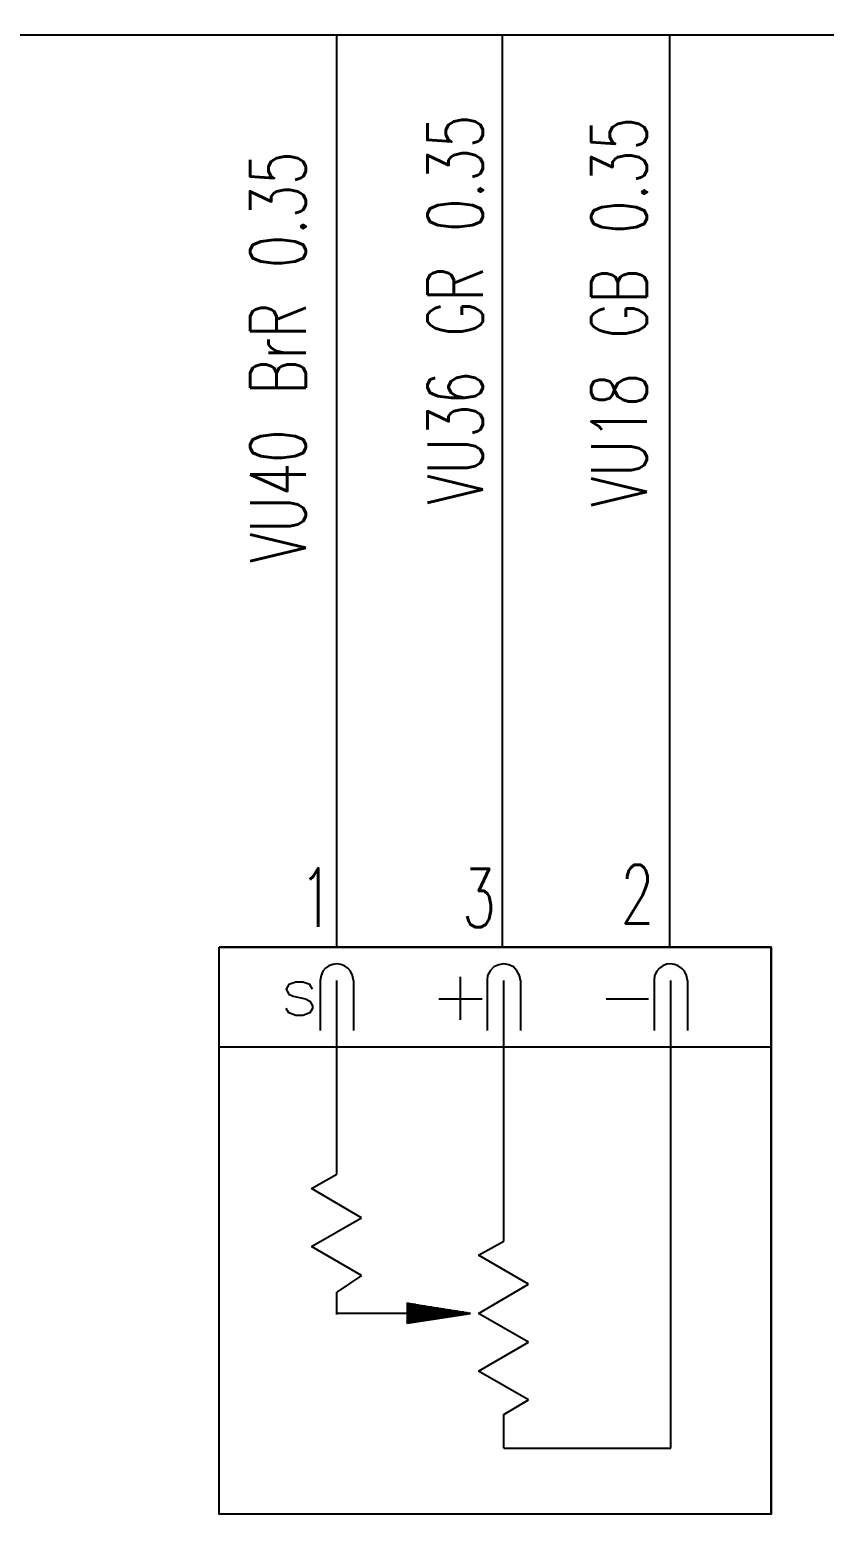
# Model space of a CAD drawing. Header units: millimetres. Extents: x 944 to 3046, y -306 to 288.
# Drawn here: x 2195.7 to 2224.2, y 50.7 to 104.1 of the extents above; entities that cross this region are included whole.
import ezdxf

# ---------------------------------------------------------------- set-up
doc = ezdxf.new("R2010")
doc.units = ezdxf.units.MM
doc.linetypes.add('DASHED', pattern=[19.05, 12.7, -6.35])
for name, color, linetype in [('3DASHED', 3, 'DASHED'), ('文字层', 7, 'Continuous'), ('电器件', 4, 'Continuous')]:
    doc.layers.add(name, color=color, linetype=linetype)
doc.styles.add('HZ', font='txt.shx', dxfattribs={"width": 0.7, "height": 2})
doc.styles.add('HZ-3.0', font='txt.shx', dxfattribs={"width": 0.7, "height": 3.5, "bigfont": 'hztxt.shx'})

msp = doc.modelspace()

# ---------------------------------------------------------------- linework, layer by layer
for p, q in [((2206.704, 71.143), (2206.704, 103.948)), ((2212.66, 71.143), (2212.66, 103.948)), ((2218.676, 71.143), (2218.676, 103.948))]:
    msp.add_line(p, q)
msp.add_lwpolyline([(2015.998, 151.032), (2312.929, 151.032), (2312.929, 103.948), (2015.998, 103.948)], close=True)
at = {"layer": '电器件', "color": 140, "lineweight": -3}
for points in [[(2222.32, 71.143), (2202.473, 71.143)], [(2222.32, 50.741), (2222.32, 71.143)], [(2207.305, 69.942), (2207.268, 70.124), (2207.268, 70.124), (2207.204, 70.272), (2207.108, 70.388), (2206.987, 70.47), (2206.849, 70.519), (2206.704, 70.536), (2206.559, 70.519), (2206.421, 70.47), (2206.3, 70.388), (2206.204, 70.272), (2206.14, 70.124), (2206.14, 70.124), (2206.103, 69.942)], [(2213.311, 69.942), (2213.274, 70.124), (2213.274, 70.124), (2213.183, 70.288), (2213.183, 70.288), (2213.056, 70.433), (2213.056, 70.433), (2212.892, 70.506), (2212.892, 70.506), (2212.71, 70.542), (2212.71, 70.542), (2212.528, 70.506), (2212.528, 70.506), (2212.346, 70.433), (2212.346, 70.433), (2212.219, 70.288), (2212.219, 70.288), (2212.128, 70.124), (2212.128, 70.124), (2212.109, 69.942)], [(2219.317, 69.942), (2219.28, 70.124), (2219.28, 70.124), (2219.206, 70.274), (2219.105, 70.39), (2218.984, 70.474), (2218.849, 70.523), (2218.707, 70.54), (2218.565, 70.524), (2218.43, 70.474), (2218.309, 70.39), (2218.208, 70.274), (2218.134, 70.124), (2218.134, 70.124), (2218.115, 69.942)], [(2211.145, 70.069), (2211.145, 68.522)], [(2205.83, 69.632), (2205.739, 69.796), (2205.739, 69.796), (2205.485, 69.887), (2205.485, 69.887), (2205.23, 69.887), (2205.23, 69.887), (2204.975, 69.796), (2204.975, 69.796), (2204.884, 69.632), (2204.884, 69.632), (2204.975, 69.45), (2204.975, 69.45), (2205.139, 69.378), (2205.139, 69.378), (2205.576, 69.287), (2205.576, 69.287), (2205.739, 69.196), (2205.739, 69.196), (2205.83, 69.032), (2205.83, 69.032), (2205.83, 68.941), (2205.83, 68.941), (2205.739, 68.777), (2205.739, 68.777), (2205.485, 68.686), (2205.485, 68.686), (2205.23, 68.686), (2205.23, 68.686), (2204.975, 68.777), (2204.975, 68.777), (2204.884, 68.941)], [(2206.103, 69.942), (2206.103, 68.14)], [(2206.704, 62.971), (2206.704, 69.942)], [(2207.305, 69.942), (2207.305, 68.14)], [(2212.109, 69.942), (2212.109, 68.14)], [(2212.71, 60.569), (2212.71, 69.942)], [(2213.311, 69.942), (2213.311, 68.14)], [(2218.115, 69.942), (2218.115, 68.14)], [(2218.716, 53.125), (2218.716, 69.942)], [(2219.317, 69.942), (2219.317, 68.14)], [(2210.38, 69.287), (2211.927, 69.287)], [(2216.386, 69.287), (2217.915, 69.287)], [(2222.32, 67.539), (2202.473, 67.539)], [(2205.794, 62.462), (2206.704, 62.971)], [(2207.596, 61.406), (2205.794, 62.462)], [(2205.794, 60.369), (2207.596, 61.406)], [(2207.596, 59.331), (2205.794, 60.369)], [(2211.8, 60.059), (2212.71, 60.569)], [(2213.602, 59.022), (2211.8, 60.059)], [(2207.596, 59.331), (2206.704, 58.731)], [(2211.8, 57.966), (2213.602, 59.022)], [(2206.704, 57.93), (2206.704, 58.731)], [(2209.234, 58.33), (2209.234, 58.348)], [(2209.234, 58.33), (2209.234, 58.348)], [(2209.288, 58.33), (2209.234, 58.257)], [(2209.288, 58.33), (2209.234, 58.276)], [(2209.834, 57.711), (2209.234, 58.33)], [(2209.234, 58.33), (2211.509, 57.966)], [(2209.252, 58.33), (2209.234, 58.312)], [(2209.252, 58.33), (2209.234, 58.312)], [(2209.853, 57.711), (2209.234, 58.33)], [(2209.27, 58.33), (2209.234, 58.276)], [(2209.27, 58.33), (2209.234, 58.294)], [(2209.307, 58.33), (2209.234, 58.239)], [(2209.252, 58.33), (2209.234, 58.294)], [(2209.288, 58.33), (2209.234, 58.257)], [(2209.234, 58.33), (2209.234, 57.62)], [(2209.853, 57.711), (2209.234, 58.33)], [(2209.361, 58.312), (2209.234, 58.185)], [(2209.398, 58.312), (2209.234, 58.13)], [(2209.325, 58.312), (2209.234, 58.221)], [(2209.361, 58.312), (2209.234, 58.185)], [(2209.398, 58.312), (2209.234, 58.148)], [(2209.343, 58.312), (2209.234, 58.203)], [(2209.379, 58.312), (2209.234, 58.148)], [(2209.379, 58.312), (2209.234, 58.166)], [(2209.343, 58.312), (2209.234, 58.203)], [(2209.416, 58.312), (2209.234, 58.112)], [(2209.834, 57.711), (2209.234, 58.312)], [(2209.325, 58.312), (2209.234, 58.203)], [(2209.398, 58.312), (2209.234, 58.13)], [(2209.361, 58.312), (2209.234, 58.166)], [(2209.307, 58.312), (2209.234, 58.239)], [(2209.325, 58.312), (2209.234, 58.221)], [(2209.834, 57.711), (2209.234, 58.312)], [(2209.434, 58.294), (2209.234, 58.094)], [(2209.507, 58.294), (2209.234, 58.003)], [(2209.47, 58.294), (2209.234, 58.057)], [(2209.47, 58.294), (2209.234, 58.057)], [(2209.434, 58.294), (2209.234, 58.094)], [(2209.507, 58.294), (2209.234, 58.021)], [(2209.816, 57.711), (2209.234, 58.294)], [(2209.416, 58.294), (2209.234, 58.112)], [(2209.489, 58.294), (2209.234, 58.021)], [(2209.816, 57.711), (2209.234, 58.294)], [(2209.452, 58.294), (2209.234, 58.075)], [(2209.489, 58.294), (2209.234, 58.039)], [(2209.525, 58.294), (2209.234, 57.984)], [(2209.434, 58.294), (2209.234, 58.094)], [(2209.507, 58.294), (2209.234, 58.003)], [(2209.452, 58.294), (2209.234, 58.075)], [(2209.525, 58.294), (2209.234, 57.984)], [(2209.47, 58.294), (2209.234, 58.039)], [(2209.543, 58.276), (2209.234, 57.966)], [(2209.616, 58.276), (2209.234, 57.875)], [(2209.58, 58.276), (2209.234, 57.93)], [(2209.798, 57.711), (2209.234, 58.276)], [(2209.58, 58.276), (2209.234, 57.912)], [(2209.58, 58.276), (2209.234, 57.93)], [(2209.543, 58.276), (2209.234, 57.966)], [(2209.652, 58.276), (2209.234, 57.839)], [(2209.616, 58.276), (2209.234, 57.893)], [(2209.634, 58.276), (2209.234, 57.857)], [(2209.561, 58.276), (2209.234, 57.948)], [(2209.561, 58.276), (2209.234, 57.948)], [(2209.598, 58.276), (2209.234, 57.912)], [(2209.634, 58.276), (2209.234, 57.857)], [(2209.798, 57.711), (2209.234, 58.276)], [(2209.543, 58.276), (2209.234, 57.966)], [(2209.598, 58.276), (2209.234, 57.893)], [(2209.798, 57.711), (2209.234, 58.276)], [(2209.634, 58.276), (2209.234, 57.875)], [(2209.671, 58.257), (2209.234, 57.839)], [(2209.707, 58.257), (2209.234, 57.784)], [(2209.652, 58.257), (2209.234, 57.839)], [(2209.725, 58.257), (2209.234, 57.748)], [(2209.689, 58.257), (2209.234, 57.802)], [(2209.689, 58.257), (2209.234, 57.802)], [(2209.762, 58.257), (2209.234, 57.711)], [(2209.725, 58.257), (2209.234, 57.766)], [(2209.78, 57.693), (2209.234, 58.257)], [(2209.78, 57.693), (2209.234, 58.257)], [(2209.671, 58.257), (2209.234, 57.821)], [(2209.707, 58.257), (2209.234, 57.766)], [(2209.743, 58.257), (2209.234, 57.73)], [(2209.671, 58.257), (2209.234, 57.821)], [(2209.707, 58.257), (2209.234, 57.784)], [(2209.743, 58.257), (2209.234, 57.73)], [(2209.743, 58.257), (2209.234, 57.748)], [(2209.853, 58.239), (2209.234, 57.62)], [(2209.762, 57.693), (2209.234, 58.239)], [(2209.798, 58.239), (2209.234, 57.675)], [(2209.834, 58.239), (2209.234, 57.62)], [(2209.762, 58.239), (2209.234, 57.711)], [(2209.798, 58.239), (2209.234, 57.675)], [(2209.834, 58.239), (2209.234, 57.639)], [(2209.78, 58.239), (2209.234, 57.693)], [(2209.816, 58.239), (2209.234, 57.639)], [(2209.853, 58.239), (2209.234, 57.62)], [(2209.816, 58.239), (2209.234, 57.657)], [(2209.78, 58.239), (2209.234, 57.693)], [(2209.853, 58.239), (2209.234, 57.62)], [(2209.762, 57.693), (2209.234, 58.239)], [(2209.78, 58.239), (2209.234, 57.711)], [(2209.816, 58.239), (2209.234, 57.657)], [(2209.743, 57.693), (2209.234, 58.221)], [(2209.762, 57.693), (2209.234, 58.221)], [(2209.871, 57.711), (2209.252, 58.33)], [(2209.871, 57.711), (2209.252, 58.33)], [(2209.871, 58.239), (2209.252, 57.62)], [(2209.871, 57.711), (2209.27, 58.33)], [(2209.889, 57.711), (2209.27, 58.33)], [(2209.871, 58.239), (2209.27, 57.62)], [(2209.889, 58.221), (2209.27, 57.62)], [(2209.889, 57.711), (2209.288, 58.33)], [(2209.889, 58.221), (2209.288, 57.62)], [(2209.889, 58.221), (2209.288, 57.62)], [(2209.907, 57.711), (2209.307, 58.33)], [(2209.907, 57.73), (2209.307, 58.312)], [(2209.907, 58.221), (2209.307, 57.62)], [(2209.907, 58.221), (2209.307, 57.62)], [(2209.907, 57.73), (2209.325, 58.312)], [(2209.925, 57.73), (2209.325, 58.312)], [(2209.925, 58.221), (2209.325, 57.62)], [(2209.925, 58.221), (2209.325, 57.639)], [(2209.925, 57.73), (2209.343, 58.312)], [(2209.944, 57.73), (2209.343, 58.312)], [(2209.925, 58.221), (2209.343, 57.639)], [(2209.962, 57.73), (2209.361, 58.312)], [(2209.944, 57.73), (2209.361, 58.312)], [(2209.944, 58.221), (2209.361, 57.639)], [(2209.944, 58.221), (2209.361, 57.639)], [(2209.962, 57.73), (2209.379, 58.312)], [(2209.962, 58.221), (2209.379, 57.639)], [(2209.962, 58.221), (2209.379, 57.639)], [(2209.98, 57.73), (2209.398, 58.312)], [(2209.962, 57.73), (2209.398, 58.312)], [(2209.98, 58.221), (2209.398, 57.639)], [(2209.962, 58.221), (2209.398, 57.639)], [(2209.98, 57.73), (2209.416, 58.312)], [(2209.998, 57.73), (2209.416, 58.294)], [(2209.998, 58.221), (2209.416, 57.639)], [(2209.98, 58.221), (2209.416, 57.639)], [(2209.998, 57.73), (2209.434, 58.294)], [(2209.998, 57.73), (2209.434, 58.294)], [(2210.016, 57.73), (2209.452, 58.294)], [(2210.016, 57.73), (2209.452, 58.294)], [(2210.035, 57.748), (2209.47, 58.294)], [(2210.035, 57.748), (2209.489, 58.294)], [(2210.035, 57.748), (2209.489, 58.294)], [(2210.053, 57.748), (2209.507, 58.294)], [(2210.053, 57.748), (2209.507, 58.294)], [(2210.071, 57.748), (2209.525, 58.294)], [(2210.071, 57.748), (2209.525, 58.294)], [(2210.089, 57.748), (2209.543, 58.276)], [(2210.071, 57.748), (2209.543, 58.276)], [(2210.089, 57.748), (2209.561, 58.276)], [(2210.107, 57.748), (2209.58, 58.276)], [(2210.107, 57.748), (2209.58, 58.276)], [(2210.107, 57.748), (2209.598, 58.276)], [(2210.126, 57.748), (2209.598, 58.276)], [(2210.144, 57.748), (2209.616, 58.276)], [(2210.126, 57.748), (2209.616, 58.276)], [(2210.144, 57.766), (2209.634, 58.276)], [(2210.144, 57.766), (2209.634, 58.276)], [(2210.162, 57.766), (2209.652, 58.257)], [(2210.18, 57.766), (2209.671, 58.257)], [(2210.162, 57.766), (2209.671, 58.257)], [(2210.18, 57.766), (2209.689, 58.257)], [(2210.18, 57.766), (2209.689, 58.257)], [(2210.198, 57.766), (2209.707, 58.257)], [(2210.198, 57.766), (2209.707, 58.257)], [(2210.217, 57.766), (2209.725, 58.257)], [(2210.217, 57.766), (2209.725, 58.257)], [(2210.217, 57.766), (2209.743, 58.257)], [(2210.235, 57.766), (2209.762, 58.257)], [(2210.235, 57.766), (2209.762, 58.257)], [(2210.253, 57.784), (2209.78, 58.239)], [(2210.253, 57.766), (2209.78, 58.239)], [(2210.253, 57.784), (2209.798, 58.239)], [(2210.271, 57.784), (2209.798, 58.239)], [(2210.289, 57.784), (2209.816, 58.239)], [(2210.271, 57.784), (2209.816, 58.239)], [(2210.289, 57.784), (2209.834, 58.239)], [(2210.289, 57.784), (2209.853, 58.239)], [(2210.308, 57.784), (2209.853, 58.239)], [(2210.308, 57.784), (2209.871, 58.239)], [(2210.326, 57.784), (2209.871, 58.239)], [(2210.326, 57.784), (2209.889, 58.221)], [(2210.326, 57.784), (2209.889, 58.221)], [(2210.344, 57.784), (2209.907, 58.221)], [(2210.344, 57.784), (2209.907, 58.221)], [(2210.362, 57.784), (2209.925, 58.221)], [(2210.362, 57.784), (2209.944, 58.221)], [(2210.362, 57.802), (2209.944, 58.221)], [(2210.38, 57.802), (2209.962, 58.221)], [(2210.38, 57.802), (2209.962, 58.221)], [(2210.399, 57.802), (2209.98, 58.221)], [(2210.399, 57.802), (2209.98, 58.221)], [(2211.509, 57.966), (2206.704, 57.966)], [(2209.725, 57.693), (2209.234, 58.203)], [(2209.743, 57.693), (2209.234, 58.203)], [(2209.725, 57.693), (2209.234, 58.185)], [(2209.725, 57.693), (2209.234, 58.185)], [(2209.707, 57.693), (2209.234, 58.166)], [(2209.707, 57.693), (2209.234, 58.166)], [(2209.689, 57.693), (2209.234, 58.148)], [(2209.689, 57.693), (2209.234, 58.148)], [(2209.689, 57.693), (2209.234, 58.148)], [(2209.671, 57.675), (2209.234, 58.13)], [(2209.671, 57.675), (2209.234, 58.13)], [(2209.652, 57.675), (2209.234, 58.112)], [(2209.652, 57.675), (2209.234, 58.112)], [(2209.634, 57.675), (2209.234, 58.094)], [(2209.652, 57.675), (2209.234, 58.094)], [(2209.616, 57.675), (2209.234, 58.075)], [(2209.634, 57.675), (2209.234, 58.075)], [(2209.616, 57.675), (2209.234, 58.057)], [(2209.616, 57.675), (2209.234, 58.057)], [(2209.598, 57.675), (2209.234, 58.039)], [(2209.598, 57.675), (2209.234, 58.039)], [(2209.58, 57.675), (2209.234, 58.021)], [(2209.58, 57.675), (2209.234, 58.021)], [(2209.58, 57.675), (2209.234, 58.021)], [(2209.561, 57.657), (2209.234, 58.003)], [(2209.561, 57.675), (2209.234, 58.003)], [(2209.543, 57.657), (2209.234, 57.984)], [(2209.543, 57.657), (2209.234, 57.984)], [(2209.234, 57.62), (2211.509, 57.966)], [(2209.525, 57.657), (2209.234, 57.966)], [(2209.543, 57.657), (2209.234, 57.966)], [(2209.507, 57.657), (2209.234, 57.948)], [(2209.525, 57.657), (2209.234, 57.948)], [(2209.507, 57.657), (2209.234, 57.93)], [(2209.507, 57.657), (2209.234, 57.93)], [(2209.489, 57.657), (2209.234, 57.912)], [(2209.489, 57.657), (2209.234, 57.912)], [(2209.47, 57.657), (2209.234, 57.893)], [(2209.47, 57.657), (2209.234, 57.893)], [(2209.47, 57.657), (2209.234, 57.893)], [(2209.452, 57.657), (2209.234, 57.875)], [(2209.452, 57.657), (2209.234, 57.875)], [(2209.434, 57.639), (2209.234, 57.857)], [(2209.434, 57.639), (2209.234, 57.857)], [(2209.416, 57.639), (2209.234, 57.839)], [(2209.434, 57.639), (2209.234, 57.839)], [(2209.398, 57.639), (2209.234, 57.821)], [(2209.416, 57.639), (2209.234, 57.821)], [(2209.398, 57.639), (2209.234, 57.802)], [(2209.379, 57.639), (2209.234, 57.802)], [(2209.379, 57.639), (2209.234, 57.784)], [(2209.379, 57.639), (2209.234, 57.784)], [(2209.343, 57.639), (2209.234, 57.766)], [(2209.361, 57.639), (2209.234, 57.766)], [(2209.361, 57.639), (2209.234, 57.766)], [(2209.343, 57.639), (2209.234, 57.748)], [(2209.343, 57.639), (2209.234, 57.748)], [(2209.325, 57.62), (2209.234, 57.73)], [(2209.325, 57.62), (2209.234, 57.73)], [(2209.307, 57.62), (2209.234, 57.711)], [(2209.307, 57.62), (2209.234, 57.711)], [(2209.288, 57.62), (2209.234, 57.693)], [(2209.307, 57.62), (2209.234, 57.693)], [(2209.998, 58.203), (2209.434, 57.639)], [(2210.016, 58.203), (2209.452, 57.657)], [(2209.998, 58.203), (2209.452, 57.639)], [(2210.035, 58.203), (2209.47, 57.657)], [(2210.016, 58.203), (2209.47, 57.657)], [(2210.035, 58.203), (2209.489, 57.657)], [(2210.035, 58.203), (2209.489, 57.657)], [(2210.053, 58.203), (2209.507, 57.657)], [(2210.053, 58.203), (2209.507, 57.657)], [(2210.071, 58.203), (2209.525, 57.657)], [(2210.071, 58.203), (2209.543, 57.657)], [(2210.071, 58.203), (2209.543, 57.657)], [(2210.089, 58.203), (2209.561, 57.657)], [(2210.089, 58.203), (2209.561, 57.675)], [(2210.107, 58.203), (2209.58, 57.675)], [(2210.107, 58.185), (2209.58, 57.675)], [(2210.126, 58.185), (2209.598, 57.675)], [(2210.107, 58.185), (2209.598, 57.675)], [(2210.126, 58.185), (2209.616, 57.675)], [(2210.144, 58.185), (2209.634, 57.675)], [(2210.144, 58.185), (2209.634, 57.675)], [(2210.162, 58.185), (2209.652, 57.675)], [(2210.162, 58.185), (2209.652, 57.675)], [(2210.18, 58.185), (2209.671, 57.675)], [(2210.162, 58.185), (2209.671, 57.675)], [(2210.198, 58.185), (2209.689, 57.693)], [(2210.18, 58.185), (2209.689, 57.693)], [(2210.198, 58.185), (2209.707, 57.693)], [(2210.198, 58.185), (2209.707, 57.693)], [(2210.217, 58.185), (2209.725, 57.693)], [(2210.217, 58.185), (2209.743, 57.693)], [(2210.235, 58.166), (2209.743, 57.693)], [(2210.235, 58.166), (2209.762, 57.693)], [(2210.235, 58.166), (2209.762, 57.693)], [(2210.253, 58.166), (2209.78, 57.693)], [(2210.253, 58.166), (2209.78, 57.693)], [(2210.271, 58.166), (2209.798, 57.711)], [(2210.271, 58.166), (2209.798, 57.711)], [(2210.271, 58.166), (2209.816, 57.711)], [(2210.289, 58.166), (2209.834, 57.711)], [(2210.289, 58.166), (2209.834, 57.711)], [(2210.308, 58.166), (2209.853, 57.711)], [(2210.308, 58.166), (2209.853, 57.711)], [(2210.326, 58.166), (2209.871, 57.711)], [(2210.308, 58.166), (2209.871, 57.711)], [(2210.326, 58.166), (2209.889, 57.711)], [(2210.344, 58.166), (2209.889, 57.711)], [(2210.344, 58.148), (2209.907, 57.73)], [(2210.362, 58.148), (2209.925, 57.73)], [(2210.344, 58.148), (2209.925, 57.73)], [(2210.362, 58.148), (2209.944, 57.73)], [(2210.38, 58.148), (2209.944, 57.73)], [(2210.38, 58.148), (2209.962, 57.73)], [(2210.38, 58.148), (2209.962, 57.73)], [(2210.399, 58.148), (2209.98, 57.73)], [(2210.399, 58.148), (2209.98, 57.73)], [(2210.399, 57.802), (2209.998, 58.203)], [(2210.417, 57.802), (2209.998, 58.203)], [(2210.417, 58.148), (2209.998, 57.73)], [(2210.417, 57.802), (2210.016, 58.203)], [(2210.417, 58.148), (2210.016, 57.73)], [(2210.417, 58.148), (2210.016, 57.73)], [(2210.435, 57.802), (2210.035, 58.203)], [(2210.435, 57.802), (2210.035, 58.203)], [(2210.435, 58.148), (2210.035, 57.748)], [(2210.435, 58.148), (2210.035, 57.748)], [(2210.435, 57.802), (2210.053, 58.203)], [(2210.453, 57.802), (2210.053, 58.203)], [(2210.453, 58.148), (2210.053, 57.748)], [(2210.453, 58.148), (2210.053, 57.748)], [(2210.453, 57.802), (2210.071, 58.203)], [(2210.471, 57.802), (2210.071, 58.203)], [(2210.471, 58.13), (2210.071, 57.748)], [(2210.453, 58.13), (2210.071, 57.748)], [(2210.471, 57.802), (2210.089, 58.203)], [(2210.471, 57.802), (2210.089, 58.203)], [(2210.471, 58.13), (2210.089, 57.748)], [(2210.49, 57.821), (2210.107, 58.203)], [(2210.49, 57.821), (2210.107, 58.185)], [(2210.49, 58.13), (2210.107, 57.748)], [(2210.49, 58.13), (2210.107, 57.748)], [(2210.508, 57.821), (2210.126, 58.185)], [(2210.508, 58.13), (2210.126, 57.748)], [(2210.49, 58.13), (2210.126, 57.748)], [(2210.508, 57.821), (2210.144, 58.185)], [(2210.526, 57.821), (2210.144, 58.185)], [(2210.508, 58.13), (2210.144, 57.766)], [(2210.526, 58.13), (2210.144, 57.766)], [(2210.526, 57.821), (2210.162, 58.185)], [(2210.526, 57.821), (2210.162, 58.185)], [(2210.526, 58.13), (2210.162, 57.766)], [(2210.526, 58.13), (2210.162, 57.766)], [(2210.544, 57.821), (2210.18, 58.185)], [(2210.544, 57.821), (2210.18, 58.185)], [(2210.544, 58.13), (2210.18, 57.766)], [(2210.562, 57.821), (2210.198, 58.185)], [(2210.562, 57.821), (2210.198, 58.185)], [(2210.544, 58.13), (2210.198, 57.766)], [(2210.562, 58.13), (2210.198, 57.766)], [(2210.562, 57.821), (2210.217, 58.185)], [(2210.562, 58.13), (2210.217, 57.766)], [(2210.562, 58.112), (2210.217, 57.766)], [(2210.581, 57.821), (2210.235, 58.166)], [(2210.581, 57.821), (2210.235, 58.166)], [(2210.581, 58.112), (2210.235, 57.766)], [(2210.581, 58.112), (2210.235, 57.766)], [(2210.599, 57.821), (2210.253, 58.166)], [(2210.599, 57.839), (2210.253, 58.166)], [(2210.599, 58.112), (2210.253, 57.784)], [(2210.599, 58.112), (2210.253, 57.766)], [(2210.599, 57.839), (2210.271, 58.166)], [(2210.617, 57.839), (2210.271, 58.166)], [(2210.599, 58.112), (2210.271, 57.784)], [(2210.635, 57.839), (2210.289, 58.166)], [(2210.617, 57.839), (2210.289, 58.166)], [(2210.617, 58.112), (2210.289, 57.784)], [(2210.617, 58.112), (2210.289, 57.784)], [(2210.635, 57.839), (2210.308, 58.166)], [(2210.635, 58.112), (2210.308, 57.784)], [(2210.635, 58.112), (2210.308, 57.784)], [(2210.635, 57.839), (2210.326, 58.166)], [(2210.653, 57.839), (2210.326, 58.166)], [(2210.653, 58.112), (2210.326, 57.784)], [(2210.635, 58.112), (2210.326, 57.784)], [(2210.653, 57.839), (2210.344, 58.166)], [(2210.672, 57.839), (2210.344, 58.148)], [(2210.653, 58.112), (2210.344, 57.784)], [(2210.672, 58.112), (2210.344, 57.784)], [(2210.672, 57.839), (2210.362, 58.148)], [(2210.672, 57.839), (2210.362, 58.148)], [(2210.672, 58.112), (2210.362, 57.784)], [(2210.69, 57.839), (2210.38, 58.148)], [(2210.69, 57.839), (2210.38, 58.148)], [(2210.672, 58.112), (2210.38, 57.802)], [(2210.69, 58.094), (2210.38, 57.802)], [(2210.708, 57.839), (2210.399, 58.148)], [(2210.69, 58.094), (2210.399, 57.802)], [(2210.708, 58.094), (2210.399, 57.802)], [(2210.708, 57.839), (2210.417, 58.148)], [(2210.708, 57.857), (2210.417, 58.148)], [(2210.726, 58.094), (2210.417, 57.802)], [(2210.708, 58.094), (2210.417, 57.802)], [(2210.726, 57.857), (2210.435, 58.148)], [(2210.726, 57.857), (2210.435, 58.148)], [(2210.726, 58.094), (2210.435, 57.802)], [(2210.726, 58.094), (2210.435, 57.802)], [(2210.744, 57.857), (2210.453, 58.148)], [(2210.744, 57.857), (2210.453, 58.13)], [(2210.744, 58.094), (2210.453, 57.802)], [(2210.744, 57.857), (2210.471, 58.13)], [(2210.763, 57.857), (2210.471, 58.13)], [(2210.763, 58.094), (2210.471, 57.802)], [(2210.744, 58.094), (2210.471, 57.802)], [(2210.763, 57.857), (2210.49, 58.13)], [(2210.763, 58.094), (2210.49, 57.821)], [(2210.763, 58.094), (2210.49, 57.821)], [(2210.781, 57.857), (2210.508, 58.13)], [(2210.781, 57.857), (2210.508, 58.13)], [(2210.781, 58.094), (2210.508, 57.821)], [(2210.781, 58.094), (2210.508, 57.821)], [(2210.781, 57.857), (2210.526, 58.13)], [(2210.799, 57.857), (2210.526, 58.13)], [(2210.799, 58.094), (2210.526, 57.821)], [(2210.799, 58.094), (2210.526, 57.821)], [(2210.799, 57.857), (2210.544, 58.13)], [(2210.817, 57.857), (2210.544, 58.13)], [(2210.817, 58.075), (2210.544, 57.821)], [(2210.799, 58.075), (2210.544, 57.821)], [(2210.817, 57.857), (2210.562, 58.13)], [(2210.817, 57.857), (2210.562, 58.112)], [(2210.817, 58.075), (2210.562, 57.821)], [(2210.835, 57.875), (2210.581, 58.112)], [(2210.835, 58.075), (2210.581, 57.821)], [(2210.835, 58.075), (2210.581, 57.821)], [(2210.854, 57.875), (2210.599, 58.112)], [(2210.835, 57.875), (2210.599, 58.112)], [(2210.599, 57.839), (2210.854, 58.075), (2210.854, 58.075), (2211.036, 57.893)], [(2210.835, 58.075), (2210.599, 57.821)], [(2210.854, 57.875), (2210.617, 58.112)], [(2210.854, 57.875), (2210.617, 58.112)], [(2210.872, 58.075), (2210.617, 57.839)], [(2210.854, 58.075), (2210.617, 57.839)], [(2210.872, 57.875), (2210.635, 58.112)], [(2210.872, 57.875), (2210.635, 58.112)], [(2210.872, 58.075), (2210.635, 57.839)], [(2210.872, 58.075), (2210.635, 57.839)], [(2210.89, 57.875), (2210.653, 58.112)], [(2210.89, 57.875), (2210.653, 58.112)], [(2210.89, 58.075), (2210.653, 57.839)], [(2210.89, 57.875), (2210.672, 58.112)], [(2210.908, 58.075), (2210.672, 57.839)], [(2210.89, 58.075), (2210.672, 57.839)], [(2210.908, 57.875), (2210.69, 58.112)], [(2210.908, 57.875), (2210.69, 58.094)], [(2210.908, 58.075), (2210.69, 57.839)], [(2210.908, 58.057), (2210.69, 57.839)], [(2210.926, 57.875), (2210.708, 58.094)], [(2210.926, 57.875), (2210.708, 58.094)], [(2210.926, 58.057), (2210.708, 57.839)], [(2210.926, 58.057), (2210.708, 57.857)], [(2210.945, 57.893), (2210.726, 58.094)], [(2210.926, 57.875), (2210.726, 58.094)], [(2210.945, 58.057), (2210.726, 57.857)], [(2210.945, 58.057), (2210.726, 57.857)], [(2210.963, 57.893), (2210.744, 58.094)], [(2210.945, 57.893), (2210.744, 58.094)], [(2210.945, 58.057), (2210.744, 57.857)], [(2210.963, 57.893), (2210.763, 58.094)], [(2210.963, 58.057), (2210.763, 57.857)], [(2210.963, 58.057), (2210.763, 57.857)], [(2210.963, 57.893), (2210.781, 58.094)], [(2210.981, 57.893), (2210.781, 58.094)], [(2210.981, 58.057), (2210.781, 57.857)], [(2210.981, 58.057), (2210.781, 57.857)], [(2210.981, 57.893), (2210.799, 58.094)], [(2210.999, 57.893), (2210.799, 58.075)], [(2210.999, 58.057), (2210.799, 57.857)], [(2210.981, 58.057), (2210.799, 57.857)], [(2210.999, 57.893), (2210.817, 58.075)], [(2210.999, 57.893), (2210.817, 58.075)], [(2211.017, 58.057), (2210.817, 57.875)], [(2210.999, 58.057), (2210.817, 57.857)], [(2211.017, 57.893), (2210.835, 58.075)], [(2211.017, 57.893), (2210.835, 58.075)], [(2211.017, 58.057), (2210.835, 57.875)], [(2211.017, 58.057), (2210.854, 57.875)], [(2211.036, 58.039), (2210.854, 57.875)], [(2211.036, 57.893), (2210.872, 58.075)], [(2211.054, 57.893), (2210.872, 58.075)], [(2211.036, 58.039), (2210.872, 57.875)], [(2211.054, 58.039), (2210.872, 57.875)], [(2211.054, 57.893), (2210.89, 58.075)], [(2211.054, 57.912), (2210.89, 58.075)], [(2211.054, 58.039), (2210.89, 57.875)], [(2211.054, 58.039), (2210.89, 57.875)], [(2211.072, 57.912), (2210.908, 58.075)], [(2211.072, 57.912), (2210.908, 58.075)], [(2211.072, 58.039), (2210.908, 57.875)], [(2211.072, 58.039), (2210.908, 57.875)], [(2211.09, 57.912), (2210.926, 58.057)], [(2211.09, 57.912), (2210.926, 58.057)], [(2211.09, 58.039), (2210.926, 57.875)], [(2211.09, 57.912), (2210.945, 58.057)], [(2211.108, 57.912), (2210.945, 58.057)], [(2211.09, 58.039), (2210.945, 57.893)], [(2211.09, 58.039), (2210.945, 57.875)], [(2211.108, 57.912), (2210.963, 58.057)], [(2211.108, 58.039), (2210.963, 57.893)], [(2211.108, 58.039), (2210.963, 57.893)], [(2211.127, 57.912), (2210.981, 58.057)], [(2211.127, 57.912), (2210.981, 58.057)], [(2211.127, 58.039), (2210.981, 57.893)], [(2211.127, 58.039), (2210.981, 57.893)], [(2211.145, 57.912), (2210.999, 58.057)], [(2211.127, 57.912), (2210.999, 58.057)], [(2211.145, 58.039), (2210.999, 57.893)], [(2211.127, 58.039), (2210.999, 57.893)], [(2211.145, 57.912), (2211.017, 58.057)], [(2211.163, 57.912), (2211.017, 58.057)], [(2211.145, 58.021), (2211.017, 57.893)], [(2211.163, 57.912), (2211.036, 58.039)], [(2211.163, 57.912), (2211.036, 58.039)], [(2211.163, 58.021), (2211.036, 57.893)], [(2211.163, 58.021), (2211.036, 57.893)], [(2211.181, 57.93), (2211.054, 58.039)], [(2211.181, 58.021), (2211.054, 57.912)], [(2211.163, 58.021), (2211.054, 57.893)], [(2211.181, 57.93), (2211.072, 58.039)], [(2211.199, 57.93), (2211.072, 58.039)], [(2211.199, 58.021), (2211.072, 57.912)], [(2211.181, 58.021), (2211.072, 57.912)], [(2211.199, 57.93), (2211.09, 58.039)], [(2211.199, 57.93), (2211.09, 58.039)], [(2211.199, 58.021), (2211.09, 57.912)], [(2211.199, 58.021), (2211.09, 57.912)], [(2211.218, 57.93), (2211.108, 58.039)], [(2211.218, 57.93), (2211.108, 58.039)], [(2211.218, 58.021), (2211.108, 57.912)], [(2211.236, 57.93), (2211.127, 58.039)], [(2211.236, 57.93), (2211.127, 58.039)], [(2211.218, 58.021), (2211.127, 57.912)], [(2211.236, 58.021), (2211.127, 57.912)], [(2211.236, 58.021), (2211.145, 57.912)], [(2211.236, 57.93), (2211.145, 58.021)], [(2211.254, 58.021), (2211.145, 57.912)], [(2211.254, 57.93), (2211.163, 58.021)], [(2211.254, 58.021), (2211.163, 57.912)], [(2211.254, 57.93), (2211.163, 58.021)], [(2211.254, 58.003), (2211.163, 57.912)], [(2211.272, 57.93), (2211.181, 58.021)], [(2211.272, 57.93), (2211.181, 58.021)], [(2211.272, 58.003), (2211.181, 57.93)], [(2211.272, 58.003), (2211.181, 57.93)], [(2211.272, 57.93), (2211.199, 58.021)], [(2211.29, 57.948), (2211.199, 58.021)], [(2211.29, 58.003), (2211.199, 57.93)], [(2211.29, 57.948), (2211.218, 58.021)], [(2211.309, 57.948), (2211.218, 58.021)], [(2211.29, 58.003), (2211.218, 57.93)], [(2211.29, 58.003), (2211.218, 57.93)], [(2211.309, 57.948), (2211.236, 58.021)], [(2211.309, 58.003), (2211.236, 57.93)], [(2211.309, 58.003), (2211.236, 57.93)], [(2211.309, 57.948), (2211.254, 58.021)], [(2211.327, 57.948), (2211.254, 58.021)], [(2211.327, 58.003), (2211.254, 57.93)], [(2211.327, 58.003), (2211.254, 57.93)], [(2211.327, 58.003), (2211.272, 57.93)], [(2211.327, 57.948), (2211.272, 58.003)], [(2211.345, 57.948), (2211.272, 58.003)], [(2211.345, 58.003), (2211.272, 57.93)], [(2211.345, 57.948), (2211.29, 58.003)], [(2211.345, 58.003), (2211.29, 57.948)], [(2211.345, 57.948), (2211.29, 58.003)], [(2211.363, 57.948), (2211.309, 58.003)], [(2211.363, 58.003), (2211.309, 57.948)], [(2211.363, 58.003), (2211.309, 57.948)], [(2211.363, 57.948), (2211.309, 58.003)], [(2211.363, 58.003), (2211.327, 57.948)], [(2211.381, 57.948), (2211.327, 58.003)], [(2211.381, 57.984), (2211.327, 57.948)], [(2211.381, 57.948), (2211.345, 58.003)], [(2211.381, 57.948), (2211.345, 58.003)], [(2211.4, 57.984), (2211.345, 57.948)], [(2211.381, 57.984), (2211.345, 57.948)], [(2211.4, 57.966), (2211.363, 58.003)], [(2211.4, 57.948), (2211.363, 58.003)], [(2211.4, 57.984), (2211.363, 57.948)], [(2211.4, 57.984), (2211.363, 57.948)], [(2211.418, 57.966), (2211.381, 57.984)], [(2211.418, 57.966), (2211.381, 57.984)], [(2211.418, 57.984), (2211.381, 57.948)], [(2211.418, 57.984), (2211.381, 57.948)], [(2211.418, 57.966), (2211.4, 57.984)], [(2211.436, 57.966), (2211.4, 57.984)], [(2211.436, 57.984), (2211.4, 57.966)], [(2211.436, 57.966), (2211.418, 57.984)], [(2211.436, 57.984), (2211.418, 57.966)], [(2211.436, 57.984), (2211.418, 57.966)], [(2211.454, 57.966), (2211.436, 57.984)], [(2211.454, 57.966), (2211.436, 57.984)], [(2211.454, 57.984), (2211.436, 57.966)], [(2211.454, 57.984), (2211.436, 57.966)], [(2211.472, 57.984), (2211.454, 57.966)], [(2211.454, 57.966), (2211.454, 57.984)], [(2211.472, 57.966), (2211.454, 57.984)], [(2211.472, 57.984), (2211.454, 57.966)], [(2211.472, 57.966), (2211.472, 57.984)], [(2211.472, 57.984), (2211.472, 57.966)], [(2211.491, 57.966), (2211.472, 57.984)], [(2211.491, 57.984), (2211.472, 57.966)], [(2211.491, 57.966), (2211.491, 57.984)], [(2211.491, 57.966), (2211.491, 57.984)], [(2211.491, 57.966), (2211.491, 57.984)], [(2213.602, 56.929), (2211.8, 57.966)], [(2209.288, 57.62), (2209.234, 57.675)], [(2209.27, 57.62), (2209.234, 57.675)], [(2209.27, 57.62), (2209.234, 57.657)], [(2209.27, 57.62), (2209.234, 57.657)], [(2209.252, 57.62), (2209.234, 57.639)], [(2209.252, 57.62), (2209.234, 57.639)], [(2209.234, 57.62), (2209.234, 57.639)], [(2209.234, 57.62), (2209.234, 57.639)], [(2211.8, 55.891), (2213.602, 56.929)], [(2213.602, 54.854), (2211.8, 55.891)], [(2212.71, 54.326), (2213.602, 54.854)], [(2212.71, 53.125), (2212.71, 54.326)], [(2212.71, 53.125), (2218.716, 53.125)], [(2222.32, 50.741), (2202.473, 50.741)]]:
    msp.add_lwpolyline(points, dxfattribs=at)
msp.add_lwpolyline([(2202.473, 71.143), (2222.32, 71.143), (2222.32, 50.741), (2202.473, 50.741)], close=True, dxfattribs=at)

# ---------------------------------------------------------------- texts
at = {"layer": '3DASHED', "char_height": 2, "attachment_point": 1, "rotation": 90, "style": 'HZ-3.0'}
for s, insert in [('VU36 GR 0.35', (2209.962, 87.06)), ('VU18 GB 0.35', (2215.855, 86.985)), ('VU40 BrR 0.35', (2203.589, 84.968))]:
    msp.add_mtext(s, dxfattribs=dict(at, insert=insert))
at = {"layer": '文字层', "lineweight": -3, "style": 'HZ', "width": 0.67}
for s, p in [('1', (2205.374, 71.875)), ('3', (2211.214, 71.86)), ('2', (2216.909, 71.993))]:
    msp.add_text(s, height=2.104, dxfattribs=at).set_placement(p)

doc.saveas('drawing.dxf')
